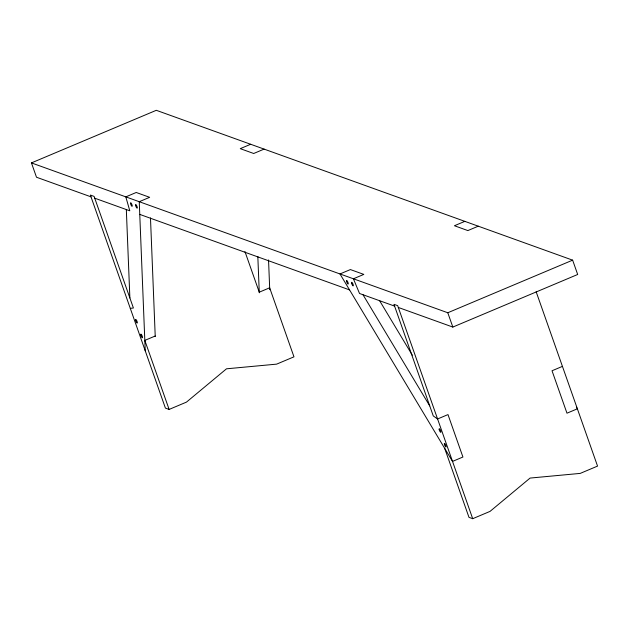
<?xml version="1.0" encoding="UTF-8"?>
<svg xmlns="http://www.w3.org/2000/svg" width="629" height="629" viewBox="0 0 629 629"><rect width="100%" height="100%" fill="white"/><g stroke="black" fill="none" stroke-linecap="round" stroke-linejoin="round"><path stroke-width="0.94" d="M91.016 196.846L36.49 177.229L31.45 162.903L156.299 110.303L572.634 260.154L577.681 274.48L452.833 327.072L398.306 307.447M250.664 144.269L240.262 148.656L253.699 153.492L264.101 149.104M155.214 336.02L144.812 340.399L169.122 409.432L186.459 402.12L226.503 368.806L276.634 364.136L293.971 356.832L269.66 287.807L259.258 292.186L244.956 251.576M464.839 221.353L454.429 225.74L467.866 230.576L478.268 226.188M31.45 162.903L447.785 312.755L572.634 260.154M562.436 366.377L552.026 370.764L566.973 413.19L577.375 408.811L576.368 407.128M444.672 448.328L468.982 517.352L472.701 518.697L490.038 511.385L530.082 478.071L580.213 473.401L597.55 466.097L536.152 291.754M130.289 308.375L133.403 307.998L94.098 196.397L90.379 195.061L165.403 408.087L169.122 409.432M94.727 198.19L129.794 210.809L125.816 196.869L136.218 192.482L149.655 197.317L139.253 201.705L145.228 350.801M139.764 214.395L349.567 289.906M394.595 306.111L359.529 293.491L353.419 278.789L363.821 274.401L350.392 269.566L339.982 273.953L452.526 461.411L462.928 457.024L447.99 414.59L437.58 418.977L433.263 415.918L393.958 304.326L397.677 305.663L472.701 518.697M379.468 300.465L412.333 355.196M362.996 294.742L429.733 405.894M447.785 312.755L452.833 327.072M268.544 259.95L269.739 289.694M257.827 256.49L259.282 292.784M150.48 217.917L155.237 336.609M126.327 209.559L129.873 297.973M444.349 444.129A1.95 0.495 67.2 0 0 445.835 447.007A1.95 0.495 67.2 0 0 445.426 444.514A1.95 0.495 67.2 0 0 444.349 444.129M439.176 429.442A1.95 0.495 67.2 0 0 440.662 432.32A1.95 0.495 67.2 0 0 440.253 429.827A1.95 0.495 67.2 0 0 439.176 429.442M351.587 283.011A1.95 0.495 67.2 0 0 353.066 285.888A1.95 0.495 67.2 0 0 352.657 283.396A1.95 0.495 67.2 0 0 351.587 283.011M346.524 281.194A1.95 0.495 67.2 0 0 348.01 284.072A1.95 0.495 67.2 0 0 347.601 281.58A1.95 0.495 67.2 0 0 346.524 281.194M135.573 205.266A1.95 0.495 67.2 0 0 137.059 208.144A1.95 0.495 67.2 0 0 136.65 205.652A1.95 0.495 67.2 0 0 135.573 205.266M130.518 203.442A1.95 0.495 67.2 0 0 131.996 206.32A1.95 0.495 67.2 0 0 131.587 203.835A1.95 0.495 67.2 0 0 130.518 203.442M135.597 320.177A1.95 0.495 67.2 0 0 137.083 323.054A1.95 0.495 67.2 0 0 136.674 320.562A1.95 0.495 67.2 0 0 135.597 320.177M140.77 334.864A1.95 0.495 67.2 0 0 142.256 337.742A1.95 0.495 67.2 0 0 141.847 335.257A1.95 0.495 67.2 0 0 140.77 334.864"/></g></svg>
